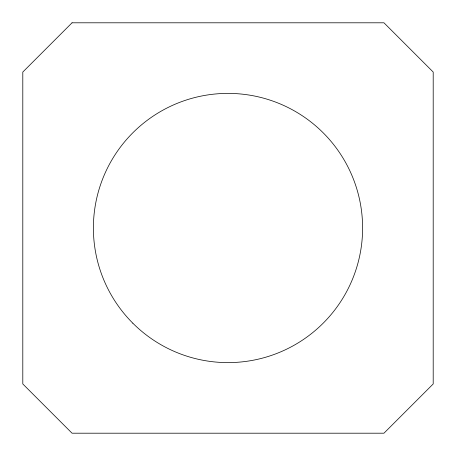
<?xml version="1.0" encoding="UTF-8"?>
<svg xmlns="http://www.w3.org/2000/svg" width="456" height="456" viewBox="0 0 456 456"><rect width="100%" height="100%" fill="white"/><g stroke="black" fill="none" stroke-linecap="round" stroke-linejoin="round"><path stroke-width="0.68" d="M72.048 22.8L22.8 72.048L22.8 383.952L72.048 433.2L383.952 433.2L433.2 383.952L433.2 72.048L383.952 22.8L72.048 22.8M132.816 323.184A134.611 134.611 0 0 0 358.023 262.838A134.611 134.611 0 0 0 193.162 97.977A134.611 134.611 0 0 0 132.816 323.184"/></g></svg>
